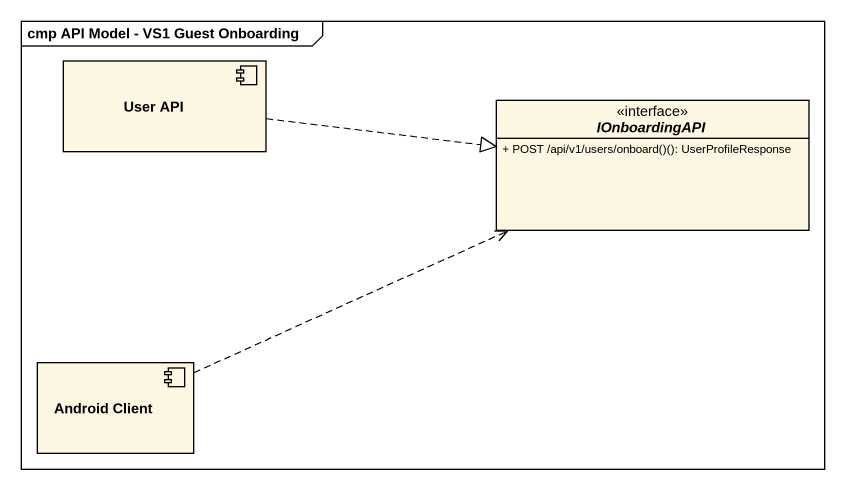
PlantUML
@startuml
mainframe cmp API Model - VS1 Guest Onboarding
allowmixing
hide circle
hide empty members
skinparam classAttributeIconSize 0
component "User API" as User_API
interface IOnboardingAPI {
  + POST /api/v1/users/onboard()(): UserProfileResponse
}
component "Android Client" as Android_Client
User_API .right.|> IOnboardingAPI
Android_Client .right.> IOnboardingAPI
@enduml
